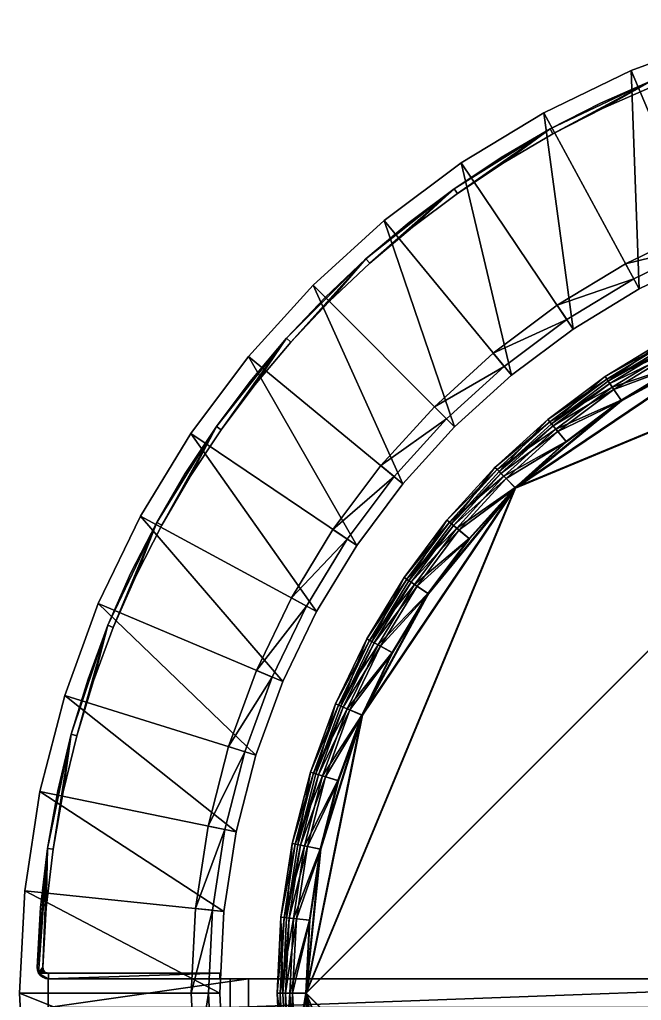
# Model space of a CAD drawing. Header units: millimetres. Extents: x -260 to 3072, y -4655 to 211.
# Drawn here: x 1721.5 to 1830.2, y -2959.3 to -2787.9 of the extents above; entities that cross this region are included whole.
import ezdxf

# ---------------------------------------------------------------- set-up
doc = ezdxf.new("R2010")
doc.units = ezdxf.units.MM
doc.layers.add('SRAFY', color=30, linetype='Continuous', true_color=0xff7f00)

msp = doc.modelspace()

# ---------------------------------------------------------------- meshes
mesh = msp.add_polyface()
corners = [(2031.5, -2960.5, 397), (2066.5, -2960.5, 397), (2066.5, -2955.5, 397), (2031.5, -2955.5, 397), (1894, -3093, 397), (1894, -3128, 397), (1899, -3128, 397), (1899, -3093, 397), (1761.5, -2955.5, 397), (1726.5, -2955.5, 397), (1726.5, -2960.5, 397), (1761.5, -2960.5, 397), (1899, -2823, 397), (1899, -2788, 397), (1894, -2788, 397), (1894, -2823, 397), (2031.5, -2960.5, -246), (2066.5, -2960.5, -246), (2066.5, -2955.5, -246), (2031.5, -2955.5, -246), (1894, -3093, -246), (1894, -3128, -246), (1899, -3128, -246), (1899, -3093, -246), (1761.5, -2955.5, -246), (1726.5, -2955.5, -246), (1726.5, -2960.5, -246), (1761.5, -2960.5, -246), (1899, -2823, -246), (1899, -2788, -246), (1894, -2788, -246), (1894, -2823, -246)]
mesh.append_faces([[corners[k] for k in face] for face in [(2, 3, 0), (0, 1, 2), (6, 7, 4), (4, 5, 6), (10, 11, 8), (8, 9, 10), (14, 15, 12), (12, 13, 14), (16, 19, 18), (18, 17, 16), (20, 23, 22), (22, 21, 20), (24, 27, 26), (26, 25, 24), (28, 31, 30), (30, 29, 28), (16, 17, 1), (1, 0, 16), (17, 18, 2), (2, 1, 17), (18, 19, 3), (3, 2, 18), (19, 16, 0), (0, 3, 19), (20, 21, 5), (5, 4, 20), (21, 22, 6), (6, 5, 21), (22, 23, 7), (7, 6, 22), (23, 20, 4), (4, 7, 23), (24, 25, 9), (9, 8, 24), (25, 26, 10), (10, 9, 25), (26, 27, 11), (11, 10, 26), (27, 24, 8), (8, 11, 27), (28, 29, 13), (13, 12, 28), (29, 30, 14), (14, 13, 29), (30, 31, 15), (15, 14, 30), (31, 28, 12), (12, 15, 31)]], dxfattribs={"vtx2": -1})
mesh = msp.add_polyface()
corners = [(1841.26, -2827.17, -210), (1840.09, -2824.41, -210), (1827.42, -2830.52, -210), (1828.85, -2833.15, -210), (1815.46, -2837.78, -210), (1817.14, -2840.27, -210), (1827.42, -2830.52, -400), (1840.09, -2824.41, -400), (1841.26, -2827.17, -400), (1828.85, -2833.15, -400), (1815.46, -2837.78, -400), (1817.14, -2840.27, -400), (1813.12, -2804.14, 400), (1818.25, -2841.93, 400), (1829.8, -2834.91, 400), (1828.42, -2796.77, 400), (1842.04, -2829.01, 400), (1844.49, -2790.88, 400), (1829.8, -2834.91, 397), (1818.25, -2841.93, 397), (1813.12, -2804.14, 397), (1828.42, -2796.77, 397), (1842.04, -2829.01, 397), (1844.49, -2790.88, 397), (1846.32, -2839.15, 385), (1835.04, -2844.58, 385), (1835.04, -2844.58, -204.9), (1845.93, -2838.23, 385), (1845.93, -2838.23, -205), (1834.56, -2843.71, -205), (1834.56, -2843.71, 385), (1846.14, -2838.74, -207.78), (1834.83, -2844.19, -207.78)]
mesh.append_faces([[corners[k] for k in face] for face in [(0, 1, 2), (3, 2, 4), (6, 8, 9), (10, 9, 11), (12, 13, 14), (15, 14, 16), (18, 20, 21), (22, 21, 23)]], dxfattribs={"vtx0": -1, "vtx2": -1})
mesh.append_faces([[corners[k] for k in face] for face in [(3, 0, 2), (5, 3, 4), (6, 7, 8), (10, 6, 9), (15, 12, 14), (17, 15, 16), (18, 19, 20), (22, 18, 21)]], dxfattribs={"vtx1": -1, "vtx2": -1})
mesh.append_faces([[corners[k] for k in face] for face in [(11, 9, 3), (3, 5, 11), (4, 2, 6), (9, 8, 0), (0, 3, 9), (7, 6, 2), (2, 1, 7), (23, 21, 15), (15, 17, 23), (18, 22, 16), (16, 14, 18), (12, 15, 21), (19, 18, 14), (14, 13, 19), (24, 25, 26), (27, 28, 29), (29, 30, 27), (29, 28, 31), (31, 32, 29), (25, 24, 27), (27, 30, 25)]], dxfattribs={"vtx2": -1})
mesh = msp.add_polyface()
corners = [(1817.14, -2840.27, -210), (1815.46, -2837.78, -210), (1804.3, -2846.13, -210), (1806.2, -2848.45, -210), (1804.3, -2846.13, -400), (1815.46, -2837.78, -400), (1817.14, -2840.27, -400), (1806.2, -2848.45, -400), (1827.42, -2830.52, -400), (1798.69, -2812.91, 400), (1807.48, -2849.99, 400), (1818.25, -2841.93, 400), (1813.12, -2804.14, 400), (1818.25, -2841.93, 397), (1807.48, -2849.99, 397), (1798.69, -2812.91, 397), (1813.12, -2804.14, 397), (1828.42, -2796.77, 397), (1797.53, -2859.03, 397), (1824.4, -2851.05, 385), (1814.47, -2858.48, 385), (1814.47, -2858.48, -204.9), (1805.31, -2866.81, -204.9), (1826.7, -2854.45, -209), (1817.09, -2861.65, -209), (1808.21, -2869.71, -209), (1814.78, -2858.85, -207.29), (1824.67, -2851.45, -207.29), (1815.57, -2859.81, -208.53), (1825.37, -2852.48, -208.53), (1805.65, -2867.15, -207.29), (1806.53, -2868.03, -208.53), (1813.83, -2857.71, -205), (1813.83, -2857.71, 385), (1823.84, -2850.22, 385), (1804.6, -2866.1, -205), (1808.14, -2869.64, -210), (1817.02, -2861.57, -210), (1826.65, -2854.37, -210), (1824.16, -2850.68, -207.78), (1814.19, -2858.14, -207.78), (1825.09, -2852.06, -209.44), (1815.25, -2859.42, -209.44), (1804.99, -2866.49, -207.78), (1806.17, -2867.67, -209.44), (1805.31, -2866.81, 385)]
mesh.append_faces([[corners[k] for k in face] for face in [(0, 1, 2), (4, 6, 7), (9, 10, 11), (13, 15, 16)]], dxfattribs={"vtx0": -1, "vtx2": -1})
mesh.append_faces([[corners[k] for k in face] for face in [(3, 0, 2), (4, 5, 6), (12, 9, 11), (13, 14, 15)]], dxfattribs={"vtx1": -1, "vtx2": -1})
mesh.append_faces([[corners[k] for k in face] for face in [(7, 6, 0), (0, 3, 7), (5, 4, 2), (2, 1, 5), (8, 5, 1), (17, 16, 12), (9, 12, 16), (14, 13, 11), (11, 10, 14), (18, 14, 10), (19, 20, 21), (22, 21, 20), (23, 24, 25), (21, 26, 27), (26, 21, 22), (26, 28, 29), (28, 26, 30), (24, 28, 31), (32, 33, 34), (33, 32, 35), (36, 37, 38), (39, 40, 32), (35, 32, 40), (41, 42, 40), (38, 37, 42), (43, 40, 42), (44, 42, 37), (34, 33, 20), (45, 20, 33)]], dxfattribs={"vtx2": -1})
mesh = msp.add_polyface()
corners = [(1806.2, -2848.45, -210), (1804.3, -2846.13, -210), (1794, -2855.5, -210), (1796.12, -2857.62, -210), (1784.63, -2865.8, -210), (1794, -2855.5, -400), (1804.3, -2846.13, -400), (1806.2, -2848.45, -400), (1796.12, -2857.62, -400), (1784.63, -2865.8, -400), (1786.95, -2867.71, -400), (1761.49, -2846.72, 400), (1751.41, -2860.2, 400), (1780.43, -2879.76, 400), (1772.79, -2834.29, 400), (1788.49, -2868.98, 400), (1797.53, -2859.03, 400), (1785.22, -2822.99, 400), (1807.48, -2849.99, 400), (1798.69, -2812.91, 400), (1780.43, -2879.76, 397), (1751.41, -2860.2, 397), (1761.49, -2846.72, 397), (1788.49, -2868.98, 397), (1772.79, -2834.29, 397), (1797.53, -2859.03, 397), (1785.22, -2822.99, 397), (1807.48, -2849.99, 397), (1798.69, -2812.91, 397), (1813.12, -2804.14, 397)]
mesh.append_faces([[corners[k] for k in face] for face in [(0, 1, 2), (3, 2, 4), (5, 7, 8), (14, 15, 16), (17, 16, 18), (20, 21, 22), (23, 22, 24), (25, 24, 26), (27, 26, 28)]], dxfattribs={"vtx0": -1, "vtx2": -1})
mesh.append_faces([[corners[k] for k in face] for face in [(3, 0, 2), (5, 6, 7), (9, 5, 8), (11, 12, 13), (14, 11, 15), (17, 14, 16), (19, 17, 18), (25, 23, 24), (27, 25, 26)]], dxfattribs={"vtx1": -1, "vtx2": -1})
mesh.append_faces([[corners[k] for k in face] for face in [(10, 8, 3), (5, 9, 4), (4, 2, 5), (8, 7, 0), (0, 3, 8), (6, 5, 2), (2, 1, 6), (29, 28, 19), (28, 26, 17), (17, 19, 28), (18, 16, 25), (26, 24, 14), (14, 17, 26), (23, 25, 16), (24, 22, 11), (11, 14, 24), (22, 21, 12), (12, 11, 22)]], dxfattribs={"vtx2": -1})
mesh = msp.add_polyface()
corners = [(1894, -2819.79, -240), (1894, -3096.21, -240), (1894, -3096.21, -210), (1758.29, -2960.5, -210), (1894, -2960.5, -210), (1894, -2955.5, -210), (1894, -2955.5, -240), (1894, -2960.5, -240), (1758.29, -2960.5, -240), (1814.47, -3057.52, -204.9), (1805.31, -3049.19, -204.9), (1805.31, -3049.19, 385), (1814.47, -3057.52, 385), (1796.98, -3040.03, 385), (1808.21, -3046.29, -209), (1817.09, -3054.36, -209), (1826.7, -3061.55, -209), (1771.61, -2958, -209), (1896.5, -3082.89, -209), (1805.65, -3048.86, -207.29), (1814.78, -3057.15, -207.29), (1797.35, -3039.72, -207.29), (1806.53, -3047.97, -208.53), (1815.57, -3056.19, -208.53), (1798.31, -3038.93, -208.53), (1800.15, -3037.41, -209), (1804.6, -3049.9, 385), (1804.6, -3049.9, -205), (1813.83, -3058.29, -205), (1813.83, -3058.29, 385), (1796.21, -3040.67, 385), (1826.65, -3061.63, -210), (1817.02, -3054.43, -210), (1808.14, -3046.36, -210), (1896.5, -3082.99, -210), (1771.51, -2958, -210), (1804.99, -3049.51, -207.78), (1814.19, -3057.87, -207.78), (1796.64, -3040.31, -207.78), (1806.17, -3048.33, -209.44), (1815.25, -3056.58, -209.44), (1797.92, -3039.25, -209.44), (1800.07, -3037.48, -210)]
mesh.append_faces([[corners[k] for k in face] for face in [(17, 14, 18), (34, 33, 35)]], dxfattribs={"vtx0": -1, "vtx1": -1, "vtx2": -1})
mesh.append_faces([[corners[k] for k in face] for face in [(0, 1, 2), (3, 4, 5), (6, 7, 8), (8, 7, 4), (4, 3, 8), (9, 10, 11), (11, 12, 9), (13, 11, 10), (14, 15, 16), (19, 10, 9), (9, 20, 19), (10, 19, 21), (22, 19, 20), (20, 23, 22), (14, 22, 23), (23, 15, 14), (19, 22, 24), (25, 24, 22), (22, 14, 25), (26, 27, 28), (28, 29, 26), (27, 26, 30), (31, 32, 33), (28, 27, 36), (36, 37, 28), (38, 36, 27), (37, 36, 39), (39, 40, 37), (40, 39, 33), (33, 32, 40), (41, 39, 36), (42, 33, 39), (12, 11, 26), (26, 29, 12), (30, 26, 11)]], dxfattribs={"vtx2": -1})
mesh = msp.add_polyface()
corners = [(1899, -2819.79, -210), (1894, -2819.79, -210), (1894, -3096.21, -210), (1894, -3096.21, -240), (1894, -2819.79, -240), (1899, -2819.79, -240), (1894, -2955.5, -210), (1758.29, -2955.5, -210), (1758.29, -2960.5, -210), (1758.29, -2960.5, -240), (1758.29, -2955.5, -240), (1894, -2955.5, -240), (1894, -2960.5, -240), (1894, -2960.5, -210), (1814.47, -2858.48, 385), (1805.31, -2866.81, 385), (1805.31, -2866.81, -204.9), (1796.98, -2875.97, -204.9), (1808.21, -2869.71, -209), (1800.15, -2878.59, -209), (1792.95, -2888.21, -209), (1896.5, -2833.11, -209), (1771.61, -2958, -209), (1896.5, -3082.89, -209), (1805.65, -2867.15, -207.29), (1814.78, -2858.85, -207.29), (1806.53, -2868.03, -208.53), (1815.57, -2859.81, -208.53), (1817.09, -2861.65, -209), (1797.35, -2876.28, -207.29), (1798.31, -2877.07, -208.53), (1804.6, -2866.1, -205), (1804.6, -2866.1, 385), (1813.83, -2857.71, 385), (1796.21, -2875.34, -205), (1792.87, -2888.15, -210), (1800.07, -2878.52, -210), (1808.14, -2869.64, -210), (1771.51, -2958, -210), (1896.5, -2833.01, -210), (1896.5, -3082.99, -210), (1814.19, -2858.14, -207.78), (1804.99, -2866.49, -207.78), (1815.25, -2859.42, -209.44), (1806.17, -2867.67, -209.44), (1817.02, -2861.57, -210), (1796.64, -2875.69, -207.78), (1797.92, -2876.75, -209.44), (1796.98, -2875.97, 385)]
mesh.append_faces([[corners[k] for k in face] for face in [(21, 18, 22), (21, 22, 23), (38, 37, 39), (40, 38, 39)]], dxfattribs={"vtx0": -1, "vtx1": -1, "vtx2": -1})
mesh.append_faces([[corners[k] for k in face] for face in [(0, 1, 2), (3, 4, 5), (2, 1, 4), (6, 7, 8), (9, 10, 11), (11, 10, 7), (7, 6, 11), (12, 11, 6), (6, 13, 12), (14, 15, 16), (17, 16, 15), (18, 19, 20), (16, 24, 25), (24, 16, 17), (24, 26, 27), (26, 18, 28), (26, 24, 29), (29, 30, 26), (18, 26, 30), (30, 19, 18), (31, 32, 33), (32, 31, 34), (35, 36, 37), (41, 42, 31), (34, 31, 42), (43, 44, 42), (45, 37, 44), (46, 42, 44), (44, 47, 46), (47, 44, 37), (37, 36, 47), (33, 32, 15), (48, 15, 32)]], dxfattribs={"vtx2": -1})
mesh = msp.add_polyface()
corners = [(1870.52, -2831.63, 385), (1858.16, -2834.81, 385), (1858.16, -2834.81, -204.9), (1846.32, -2839.15, -204.9), (1846.32, -2839.15, 385), (1835.04, -2844.58, -204.9), (1871.34, -2835.65, -209), (1859.38, -2838.73, -209), (1847.92, -2842.93, -209), (1896.5, -2833.11, -209), (1808.21, -2869.71, -209), (1858.31, -2835.26, -207.29), (1870.62, -2832.09, -207.29), (1846.5, -2839.59, -207.29), (1858.67, -2836.45, -208.53), (1870.87, -2833.31, -208.53), (1846.99, -2840.73, -208.53), (1835.27, -2845, -207.29), (1835.86, -2846.1, -208.53), (1857.87, -2833.85, -205), (1857.87, -2833.85, 385), (1870.32, -2830.64, 385), (1845.93, -2838.23, -205), (1845.93, -2838.23, 385), (1847.88, -2842.84, -210), (1859.35, -2838.63, -210), (1871.32, -2835.55, -210), (1808.14, -2869.64, -210), (1896.5, -2833.01, -210), (1870.43, -2831.19, -207.78), (1858.03, -2834.38, -207.78), (1846.14, -2838.74, -207.78), (1870.76, -2832.82, -209.44), (1858.53, -2835.97, -209.44), (1846.79, -2840.28, -209.44), (1834.83, -2844.19, -207.78), (1835.62, -2845.66, -209.44)]
mesh.append_faces([[corners[k] for k in face] for face in [(9, 8, 10), (27, 24, 28)]], dxfattribs={"vtx0": -1, "vtx1": -1, "vtx2": -1})
mesh.append_faces([[corners[k] for k in face] for face in [(0, 1, 2), (3, 2, 1), (1, 4, 3), (5, 3, 4), (6, 7, 8), (2, 11, 12), (11, 2, 3), (3, 13, 11), (13, 3, 5), (11, 14, 15), (14, 11, 13), (13, 16, 14), (7, 14, 16), (16, 8, 7), (16, 13, 17), (8, 16, 18), (19, 20, 21), (20, 19, 22), (22, 23, 20), (24, 25, 26), (29, 30, 19), (22, 19, 30), (30, 31, 22), (32, 33, 30), (26, 25, 33), (31, 30, 33), (33, 34, 31), (34, 33, 25), (25, 24, 34), (35, 31, 34), (36, 34, 24), (21, 20, 1), (4, 1, 20), (20, 23, 4)]], dxfattribs={"vtx2": -1})
mesh = msp.add_polyface()
corners = [(1824.4, -2851.05, -204.9), (1835.04, -2844.58, -204.9), (1835.04, -2844.58, 385), (1824.4, -2851.05, 385), (1814.47, -2858.48, -204.9), (1847.92, -2842.93, -209), (1837, -2848.19, -209), (1826.7, -2854.45, -209), (1808.21, -2869.71, -209), (1835.27, -2845, -207.29), (1846.5, -2839.59, -207.29), (1824.67, -2851.45, -207.29), (1835.86, -2846.1, -208.53), (1846.99, -2840.73, -208.53), (1825.37, -2852.48, -208.53), (1814.78, -2858.85, -207.29), (1815.57, -2859.81, -208.53), (1817.09, -2861.65, -209), (1834.56, -2843.71, 385), (1834.56, -2843.71, -205), (1823.84, -2850.22, -205), (1823.84, -2850.22, 385), (1813.83, -2857.71, -205), (1826.65, -2854.37, -210), (1836.95, -2848.1, -210), (1847.88, -2842.84, -210), (1808.14, -2869.64, -210), (1834.83, -2844.19, -207.78), (1824.16, -2850.68, -207.78), (1846.79, -2840.28, -209.44), (1835.62, -2845.66, -209.44), (1825.09, -2852.06, -209.44), (1814.19, -2858.14, -207.78), (1815.25, -2859.42, -209.44), (1814.47, -2858.48, 385)]
mesh.append_faces([[corners[k] for k in face] for face in [(5, 7, 8), (26, 23, 25)]], dxfattribs={"vtx0": -1, "vtx1": -1, "vtx2": -1})
mesh.append_faces([[corners[k] for k in face] for face in [(0, 1, 2), (2, 3, 0), (4, 0, 3), (5, 6, 7), (1, 9, 10), (9, 1, 0), (0, 11, 9), (11, 0, 4), (9, 12, 13), (12, 6, 5), (12, 9, 11), (11, 14, 12), (6, 12, 14), (14, 7, 6), (14, 11, 15), (7, 14, 16), (16, 17, 7), (18, 19, 20), (20, 21, 18), (21, 20, 22), (23, 24, 25), (20, 19, 27), (27, 28, 20), (22, 20, 28), (29, 30, 27), (25, 24, 30), (28, 27, 30), (30, 31, 28), (31, 30, 24), (24, 23, 31), (32, 28, 31), (33, 31, 23), (3, 2, 18), (18, 21, 3), (34, 3, 21)]], dxfattribs={"vtx2": -1})
mesh = msp.add_polyface()
corners = [(1786.95, -2867.71, -210), (1784.63, -2865.8, -210), (1776.28, -2876.96, -210), (1778.77, -2878.64, -210), (1769.01, -2888.92, -210), (1776.28, -2876.96, -400), (1784.63, -2865.8, -400), (1786.95, -2867.71, -400), (1778.77, -2878.64, -400), (1769.01, -2888.92, -400), (1771.65, -2890.35, -400), (1761.49, -2846.72, 400), (1780.43, -2879.76, 400), (1788.49, -2868.98, 400), (1788.49, -2868.98, 397), (1780.43, -2879.76, 397), (1761.49, -2846.72, 397), (1773.41, -2891.3, 397), (1773.41, -2891.3, 400), (1789.55, -2885.91, 385), (1783.08, -2896.54, 385), (1783.08, -2896.54, -204.9), (1777.65, -2907.82, -204.9), (1792.95, -2888.21, -209), (1786.69, -2898.5, -209), (1781.43, -2909.42, -209), (1783.5, -2896.77, -207.29), (1789.94, -2886.17, -207.29), (1784.6, -2897.36, -208.53), (1790.98, -2886.87, -208.53), (1778.09, -2908, -207.29), (1788.72, -2885.35, 385), (1788.72, -2885.35, -205), (1782.2, -2896.06, -205), (1782.2, -2896.06, 385), (1776.72, -2907.43, -205), (1781.34, -2909.38, -210), (1786.6, -2898.45, -210), (1792.87, -2888.15, -210), (1789.18, -2885.66, -207.78), (1782.69, -2896.33, -207.78), (1790.56, -2886.59, -209.44), (1784.16, -2897.13, -209.44), (1777.24, -2907.64, -207.78), (1778.77, -2908.29, -209.44), (1777.65, -2907.82, 385)]
mesh.append_faces([[corners[k] for k in face] for face in [(0, 1, 2), (3, 2, 4), (5, 7, 8), (11, 12, 13)]], dxfattribs={"vtx0": -1, "vtx2": -1})
mesh.append_faces([[corners[k] for k in face] for face in [(3, 0, 2), (5, 6, 7), (9, 5, 8), (14, 15, 16)]], dxfattribs={"vtx1": -1, "vtx2": -1})
mesh.append_faces([[corners[k] for k in face] for face in [(10, 8, 3), (8, 7, 0), (0, 3, 8), (6, 5, 2), (2, 1, 6), (15, 14, 13), (13, 12, 15), (17, 15, 12), (12, 18, 17), (19, 20, 21), (22, 21, 20), (23, 24, 25), (21, 26, 27), (26, 21, 22), (26, 28, 29), (28, 26, 30), (31, 32, 33), (33, 34, 31), (34, 33, 35), (36, 37, 38), (33, 32, 39), (39, 40, 33), (35, 33, 40), (41, 42, 40), (43, 40, 42), (44, 42, 37), (20, 19, 31), (31, 34, 20), (45, 20, 34)]], dxfattribs={"vtx2": -1})
mesh = msp.add_polyface()
corners = [(1786.95, -2867.71, -210), (1796.12, -2857.62, -210), (1784.63, -2865.8, -210), (1784.63, -2865.8, -400), (1796.12, -2857.62, -400), (1786.95, -2867.71, -400), (1797.53, -2859.03, 400), (1788.49, -2868.98, 400), (1788.49, -2868.98, 397), (1805.31, -2866.81, 385), (1796.98, -2875.97, 385), (1796.98, -2875.97, -204.9), (1789.55, -2885.91, -204.9), (1789.55, -2885.91, 385), (1783.08, -2896.54, -204.9), (1808.21, -2869.71, -209), (1792.95, -2888.21, -209), (1781.43, -2909.42, -209), (1797.35, -2876.28, -207.29), (1805.65, -2867.15, -207.29), (1789.94, -2886.17, -207.29), (1798.31, -2877.07, -208.53), (1790.98, -2886.87, -208.53), (1800.15, -2878.59, -209), (1783.5, -2896.77, -207.29), (1784.6, -2897.36, -208.53), (1786.69, -2898.5, -209), (1796.21, -2875.34, -205), (1796.21, -2875.34, 385), (1804.6, -2866.1, 385), (1788.72, -2885.35, -205), (1788.72, -2885.35, 385), (1781.34, -2909.38, -210), (1792.87, -2888.15, -210), (1808.14, -2869.64, -210), (1804.99, -2866.49, -207.78), (1796.64, -2875.69, -207.78), (1789.18, -2885.66, -207.78), (1797.92, -2876.75, -209.44), (1790.56, -2886.59, -209.44), (1800.07, -2878.52, -210), (1782.69, -2896.33, -207.78), (1784.16, -2897.13, -209.44), (1786.6, -2898.45, -210)]
mesh.append_faces([[corners[k] for k in face] for face in [(15, 16, 17), (32, 33, 34)]], dxfattribs={"vtx0": -1, "vtx1": -1, "vtx2": -1})
mesh.append_faces([[corners[k] for k in face] for face in [(3, 4, 5)]], dxfattribs={"vtx0": -1, "vtx2": -1})
mesh.append_faces([[corners[k] for k in face] for face in [(0, 1, 2)]], dxfattribs={"vtx1": -1, "vtx2": -1})
mesh.append_faces([[corners[k] for k in face] for face in [(1, 0, 5), (6, 7, 8), (9, 10, 11), (12, 11, 10), (10, 13, 12), (14, 12, 13), (11, 18, 19), (18, 11, 12), (12, 20, 18), (20, 12, 14), (21, 18, 20), (20, 22, 21), (23, 21, 22), (22, 16, 23), (22, 20, 24), (16, 22, 25), (25, 26, 16), (27, 28, 29), (28, 27, 30), (30, 31, 28), (35, 36, 27), (30, 27, 36), (36, 37, 30), (37, 36, 38), (38, 39, 37), (39, 38, 40), (40, 33, 39), (41, 37, 39), (42, 39, 33), (33, 43, 42), (29, 28, 10), (13, 10, 28), (28, 31, 13)]], dxfattribs={"vtx2": -1})
mesh = msp.add_polyface()
corners = [(1771.65, -2890.35, -210), (1778.77, -2878.64, -210), (1769.01, -2888.92, -210), (1762.9, -2901.59, -210), (1765.67, -2902.76, -210), (1758.03, -2914.91, -210), (1769.01, -2888.92, -400), (1778.77, -2878.64, -400), (1771.65, -2890.35, -400), (1762.9, -2901.59, -400), (1765.67, -2902.76, -400), (1758.03, -2914.91, -400), (1760.89, -2915.8, -400), (1776.28, -2876.96, -400), (1776.28, -2876.96, -210), (1735.26, -2889.92, 400), (1729.38, -2905.99, 400), (1762.8, -2916.39, 400), (1767.51, -2903.54, 400), (1742.64, -2874.63, 400), (1773.41, -2891.3, 400), (1751.41, -2860.2, 400), (1780.43, -2879.76, 400), (1762.8, -2916.39, 397), (1729.38, -2905.99, 397), (1735.26, -2889.92, 397), (1767.51, -2903.54, 397), (1742.64, -2874.63, 397), (1773.41, -2891.3, 397), (1751.41, -2860.2, 397), (1780.43, -2879.76, 397)]
mesh.append_faces([[corners[k] for k in face] for face in [(0, 2, 3), (4, 3, 5), (6, 7, 8), (9, 8, 10), (15, 17, 18), (19, 18, 20), (21, 20, 22), (23, 24, 25), (26, 25, 27), (28, 27, 29)]], dxfattribs={"vtx0": -1, "vtx2": -1})
mesh.append_faces([[corners[k] for k in face] for face in [(0, 1, 2), (4, 0, 3), (9, 6, 8), (11, 9, 10), (15, 16, 17), (19, 15, 18), (21, 19, 20), (26, 23, 25), (28, 26, 27), (30, 28, 29)]], dxfattribs={"vtx1": -1, "vtx2": -1})
mesh.append_faces([[corners[k] for k in face] for face in [(12, 10, 4), (5, 3, 9), (10, 8, 0), (0, 4, 10), (6, 9, 3), (3, 2, 6), (1, 0, 8), (13, 6, 2), (2, 14, 13), (29, 27, 19), (19, 21, 29), (26, 28, 20), (20, 18, 26), (27, 25, 15), (15, 19, 27), (25, 24, 16), (16, 15, 25)]], dxfattribs={"vtx2": -1})
mesh = msp.add_polyface()
corners = [(1783.08, -2896.54, 385), (1777.65, -2907.82, 385), (1777.65, -2907.82, -204.9), (1773.31, -2919.66, -204.9), (1773.31, -2919.66, 385), (1781.43, -2909.42, -209), (1777.23, -2920.88, -209), (1774.15, -2932.84, -209), (1771.61, -2958, -209), (1808.21, -2869.71, -209), (1778.09, -2908, -207.29), (1783.5, -2896.77, -207.29), (1773.76, -2919.81, -207.29), (1779.23, -2908.49, -208.53), (1784.6, -2897.36, -208.53), (1786.69, -2898.5, -209), (1774.95, -2920.18, -208.53), (1771.81, -2932.37, -208.53), (1776.72, -2907.43, -205), (1776.72, -2907.43, 385), (1782.2, -2896.06, 385), (1772.35, -2919.37, -205), (1774.05, -2932.82, -210), (1777.13, -2920.85, -210), (1781.34, -2909.38, -210), (1771.51, -2958, -210), (1808.14, -2869.64, -210), (1782.69, -2896.33, -207.78), (1777.24, -2907.64, -207.78), (1772.88, -2919.53, -207.78), (1784.16, -2897.13, -209.44), (1778.77, -2908.29, -209.44), (1786.6, -2898.45, -210), (1774.47, -2920.03, -209.44), (1771.32, -2932.27, -209.44)]
mesh.append_faces([[corners[k] for k in face] for face in [(5, 7, 8), (9, 5, 8), (25, 22, 24), (25, 24, 26)]], dxfattribs={"vtx0": -1, "vtx1": -1, "vtx2": -1})
mesh.append_faces([[corners[k] for k in face] for face in [(0, 1, 2), (3, 2, 1), (1, 4, 3), (5, 6, 7), (2, 10, 11), (10, 2, 3), (3, 12, 10), (10, 13, 14), (15, 14, 13), (13, 5, 15), (13, 10, 12), (12, 16, 13), (5, 13, 16), (16, 6, 5), (6, 16, 17), (17, 7, 6), (18, 19, 20), (19, 18, 21), (22, 23, 24), (27, 28, 18), (21, 18, 28), (28, 29, 21), (30, 31, 28), (32, 24, 31), (29, 28, 31), (31, 33, 29), (33, 31, 24), (24, 23, 33), (34, 33, 23), (23, 22, 34), (20, 19, 1), (4, 1, 19)]], dxfattribs={"vtx2": -1})
mesh = msp.add_polyface()
corners = [(1760.89, -2915.8, -210), (1765.67, -2902.76, -210), (1758.03, -2914.91, -210), (1754.45, -2928.8, -210), (1757.39, -2929.4, -210), (1758.03, -2914.91, -400), (1765.67, -2902.76, -400), (1760.89, -2915.8, -400), (1754.45, -2928.8, -400), (1757.39, -2929.4, -400), (1762.9, -2901.59, -400), (1729.38, -2905.99, 400), (1725.06, -2922.76, 400), (1759.35, -2929.81, 400), (1762.8, -2916.39, 400), (1759.35, -2929.81, 397), (1725.06, -2922.76, 397), (1729.38, -2905.99, 397), (1762.8, -2916.39, 397), (1767.51, -2903.54, 397), (1767.51, -2903.54, 400), (1770.12, -2932.02, -204.9), (1773.31, -2919.66, -204.9), (1773.31, -2919.66, 385), (1770.12, -2932.02, 385), (1773.76, -2919.81, -207.29), (1770.59, -2932.12, -207.29), (1774.95, -2920.18, -208.53), (1772.35, -2919.37, -205), (1772.35, -2919.37, 385), (1776.72, -2907.43, 385), (1769.14, -2931.82, -205), (1769.14, -2931.82, 385), (1772.88, -2919.53, -207.78), (1769.69, -2931.93, -207.78), (1774.47, -2920.03, -209.44)]
mesh.append_faces([[corners[k] for k in face] for face in [(0, 2, 3), (5, 6, 7), (8, 7, 9), (11, 13, 14), (15, 16, 17)]], dxfattribs={"vtx0": -1, "vtx2": -1})
mesh.append_faces([[corners[k] for k in face] for face in [(0, 1, 2), (4, 0, 3), (8, 5, 7), (11, 12, 13), (18, 15, 17)]], dxfattribs={"vtx1": -1, "vtx2": -1})
mesh.append_faces([[corners[k] for k in face] for face in [(9, 7, 0), (0, 4, 9), (5, 8, 3), (3, 2, 5), (1, 0, 7), (10, 5, 2), (18, 19, 20), (20, 14, 18), (15, 18, 14), (14, 13, 15), (17, 16, 12), (12, 11, 17), (21, 22, 23), (23, 24, 21), (25, 22, 21), (21, 26, 25), (27, 25, 26), (28, 29, 30), (29, 28, 31), (31, 32, 29), (31, 28, 33), (33, 34, 31), (34, 33, 35), (30, 29, 23), (24, 23, 29), (29, 32, 24)]], dxfattribs={"vtx2": -1})
mesh = msp.add_polyface()
corners = [(1768.17, -2944.82, -204.9), (1770.12, -2932.02, -204.9), (1770.12, -2932.02, 385), (1768.17, -2944.82, 385), (1767.5, -2958, -204.9), (1767.5, -2958, 385), (1774.15, -2932.84, -209), (1772.25, -2945.24, -209), (1771.61, -2958, -209), (1770.59, -2932.12, -207.29), (1768.64, -2944.87, -207.29), (1767.98, -2958, -207.29), (1771.81, -2932.37, -208.53), (1774.95, -2920.18, -208.53), (1769.88, -2944.99, -208.53), (1769.22, -2958, -208.53), (1769.14, -2931.82, 385), (1769.14, -2931.82, -205), (1767.17, -2944.72, -205), (1767.17, -2944.72, 385), (1771.51, -2958, -210), (1772.15, -2945.22, -210), (1774.05, -2932.82, -210), (1769.69, -2931.93, -207.78), (1767.73, -2944.78, -207.78), (1766.5, -2958, -205), (1767.06, -2958, -207.78), (1774.47, -2920.03, -209.44), (1771.32, -2932.27, -209.44), (1769.39, -2944.95, -209.44), (1768.72, -2958, -209.44)]
mesh.append_faces([[corners[k] for k in face] for face in [(0, 1, 2), (2, 3, 0), (4, 0, 3), (3, 5, 4), (6, 7, 8), (9, 1, 0), (0, 10, 9), (10, 0, 4), (4, 11, 10), (9, 12, 13), (12, 9, 10), (10, 14, 12), (6, 12, 14), (14, 7, 6), (14, 10, 11), (11, 15, 14), (7, 14, 15), (15, 8, 7), (16, 17, 18), (18, 19, 16), (20, 21, 22), (18, 17, 23), (23, 24, 18), (25, 18, 24), (24, 26, 25), (27, 28, 23), (24, 23, 28), (28, 29, 24), (29, 28, 22), (22, 21, 29), (26, 24, 29), (29, 30, 26), (30, 29, 21), (21, 20, 30), (3, 2, 16), (16, 19, 3), (5, 3, 19)]], dxfattribs={"vtx2": -1})
mesh = msp.add_polyface()
corners = [(1757.39, -2929.4, -210), (1754.45, -2928.8, -210), (1752.25, -2943.19, -210), (1755.23, -2943.49, -210), (1751.5, -2958, -210), (1754.5, -2958, -210), (1752.25, -2943.19, -400), (1754.45, -2928.8, -400), (1757.39, -2929.4, -400), (1755.23, -2943.49, -400), (1751.5, -2958, -400), (1754.5, -2958, -400), (1758.29, -2960.5, -210), (1758.29, -2955.5, -210), (1758.29, -2955.5, -240), (1722.4, -2940.12, 400), (1721.5, -2958, 400), (1756.5, -2958, 400), (1757.22, -2943.7, 400), (1725.06, -2922.76, 400), (1759.35, -2929.81, 400), (1756.5, -2958, 397), (1721.5, -2958, 397), (1722.4, -2940.12, 397), (1757.22, -2943.7, 397), (1725.06, -2922.76, 397), (1759.35, -2929.81, 397), (1767.17, -2944.72, 385), (1767.17, -2944.72, -205), (1766.5, -2958, -205), (1766.5, -2958, 385), (1767.5, -2958, 385)]
mesh.append_faces([[corners[k] for k in face] for face in [(0, 1, 2), (3, 2, 4), (6, 8, 9), (10, 9, 11), (15, 17, 18), (19, 18, 20), (21, 22, 23), (24, 23, 25)]], dxfattribs={"vtx0": -1, "vtx2": -1})
mesh.append_faces([[corners[k] for k in face] for face in [(3, 0, 2), (5, 3, 4), (6, 7, 8), (10, 6, 9), (15, 16, 17), (19, 15, 18), (24, 21, 23), (26, 24, 25)]], dxfattribs={"vtx1": -1, "vtx2": -1})
mesh.append_faces([[corners[k] for k in face] for face in [(11, 9, 3), (3, 5, 11), (6, 10, 4), (4, 2, 6), (9, 8, 0), (0, 3, 9), (7, 6, 2), (2, 1, 7), (12, 13, 14), (24, 26, 20), (20, 18, 24), (25, 23, 15), (15, 19, 25), (21, 24, 18), (18, 17, 21), (23, 22, 16), (16, 15, 23), (27, 28, 29), (29, 30, 27), (27, 30, 31)]], dxfattribs={"vtx2": -1})
mesh = msp.add_polyface()
corners = [(1754.5, -2958, -210), (1751.5, -2958, -210), (1752.25, -2972.81, -210), (1755.23, -2972.51, -210), (1754.45, -2987.2, -210), (1752.25, -2972.81, -400), (1751.5, -2958, -400), (1754.5, -2958, -400), (1755.23, -2972.51, -400), (1754.45, -2987.2, -400), (1757.39, -2986.6, -400), (1758.29, -2955.5, -240), (1758.29, -2960.5, -240), (1758.29, -2960.5, -210), (1722.4, -2975.88, 400), (1759.35, -2986.2, 400), (1757.22, -2972.3, 400), (1721.5, -2958, 400), (1756.5, -2958, 400), (1757.22, -2972.3, 397), (1759.35, -2986.2, 397), (1722.4, -2975.88, 397), (1721.5, -2958, 397), (1756.5, -2958, 397), (1768.17, -2971.18, -204.9), (1767.5, -2958, -204.9), (1767.5, -2958, 385), (1768.17, -2971.18, 385), (1767.98, -2958, -207.29), (1766.5, -2958, 385), (1766.5, -2958, -205), (1767.17, -2971.28, -205), (1767.17, -2971.28, 385), (1769.14, -2984.18, -205), (1767.06, -2958, -207.78), (1767.73, -2971.23, -207.78), (1768.72, -2958, -209.44)]
mesh.append_faces([[corners[k] for k in face] for face in [(0, 1, 2), (3, 2, 4), (5, 7, 8), (14, 15, 16), (17, 16, 18), (19, 21, 22)]], dxfattribs={"vtx0": -1, "vtx2": -1})
mesh.append_faces([[corners[k] for k in face] for face in [(3, 0, 2), (5, 6, 7), (9, 5, 8), (17, 14, 16), (19, 20, 21), (23, 19, 22)]], dxfattribs={"vtx1": -1, "vtx2": -1})
mesh.append_faces([[corners[k] for k in face] for face in [(10, 8, 3), (4, 2, 5), (8, 7, 0), (0, 3, 8), (6, 5, 2), (2, 1, 6), (11, 12, 13), (19, 23, 18), (18, 16, 19), (22, 21, 14), (14, 17, 22), (20, 19, 16), (16, 15, 20), (24, 25, 26), (26, 27, 24), (28, 25, 24), (29, 30, 31), (31, 32, 29), (32, 31, 33), (31, 30, 34), (34, 35, 31), (33, 31, 35), (35, 34, 36), (27, 26, 29), (29, 32, 27)]], dxfattribs={"vtx2": -1})
mesh = msp.add_polyface()
corners = [(1770.12, -2983.98, -204.9), (1768.17, -2971.18, -204.9), (1768.17, -2971.18, 385), (1770.12, -2983.98, 385), (1773.31, -2996.34, -204.9), (1771.61, -2958, -209), (1772.25, -2970.77, -209), (1774.15, -2983.16, -209), (1781.43, -3006.59, -209), (1768.64, -2971.13, -207.29), (1767.98, -2958, -207.29), (1770.59, -2983.88, -207.29), (1769.22, -2958, -208.53), (1769.88, -2971.01, -208.53), (1771.81, -2983.63, -208.53), (1773.76, -2996.2, -207.29), (1774.95, -2995.83, -208.53), (1769.14, -2984.18, -205), (1769.14, -2984.18, 385), (1767.17, -2971.28, 385), (1772.35, -2996.63, -205), (1774.05, -2983.18, -210), (1772.15, -2970.78, -210), (1771.51, -2958, -210), (1781.34, -3006.63, -210), (1767.73, -2971.23, -207.78), (1769.69, -2984.07, -207.78), (1768.72, -2958, -209.44), (1769.39, -2971.06, -209.44), (1771.32, -2983.74, -209.44), (1772.88, -2996.47, -207.78), (1774.47, -2995.97, -209.44), (1773.31, -2996.34, 385)]
mesh.append_faces([[corners[k] for k in face] for face in [(5, 7, 8), (24, 21, 23)]], dxfattribs={"vtx0": -1, "vtx1": -1, "vtx2": -1})
mesh.append_faces([[corners[k] for k in face] for face in [(0, 1, 2), (2, 3, 0), (4, 0, 3), (5, 6, 7), (1, 9, 10), (9, 1, 0), (0, 11, 9), (11, 0, 4), (12, 10, 9), (9, 13, 12), (5, 12, 13), (13, 6, 5), (13, 9, 11), (11, 14, 13), (6, 13, 14), (14, 7, 6), (14, 11, 15), (7, 14, 16), (17, 18, 19), (18, 17, 20), (21, 22, 23), (25, 26, 17), (20, 17, 26), (27, 28, 25), (28, 27, 23), (23, 22, 28), (26, 25, 28), (28, 29, 26), (29, 28, 22), (22, 21, 29), (30, 26, 29), (31, 29, 21), (3, 2, 19), (19, 18, 3), (32, 3, 18)]], dxfattribs={"vtx2": -1})
mesh = msp.add_polyface()
corners = [(1770.12, -2983.98, 385), (1773.31, -2996.34, 385), (1773.31, -2996.34, -204.9), (1777.65, -3008.19, -204.9), (1777.65, -3008.19, 385), (1783.08, -3019.46, -204.9), (1774.15, -2983.16, -209), (1777.23, -2995.12, -209), (1781.43, -3006.59, -209), (1771.61, -2958, -209), (1808.21, -3046.29, -209), (1773.76, -2996.2, -207.29), (1770.59, -2983.88, -207.29), (1778.09, -3008, -207.29), (1774.95, -2995.83, -208.53), (1771.81, -2983.63, -208.53), (1779.23, -3007.51, -208.53), (1783.5, -3019.23, -207.29), (1784.6, -3018.64, -208.53), (1772.35, -2996.63, -205), (1772.35, -2996.63, 385), (1769.14, -2984.18, 385), (1776.72, -3008.58, -205), (1776.72, -3008.58, 385), (1781.34, -3006.63, -210), (1777.13, -2995.15, -210), (1774.05, -2983.18, -210), (1808.14, -3046.36, -210), (1771.51, -2958, -210), (1769.69, -2984.07, -207.78), (1772.88, -2996.47, -207.78), (1777.24, -3008.36, -207.78), (1771.32, -2983.74, -209.44), (1774.47, -2995.97, -209.44), (1778.77, -3007.71, -209.44), (1782.69, -3019.67, -207.78), (1784.16, -3018.88, -209.44)]
mesh.append_faces([[corners[k] for k in face] for face in [(9, 8, 10), (27, 24, 28)]], dxfattribs={"vtx0": -1, "vtx1": -1, "vtx2": -1})
mesh.append_faces([[corners[k] for k in face] for face in [(0, 1, 2), (3, 2, 1), (1, 4, 3), (5, 3, 4), (6, 7, 8), (2, 11, 12), (11, 2, 3), (3, 13, 11), (13, 3, 5), (11, 14, 15), (14, 7, 6), (14, 11, 13), (13, 16, 14), (7, 14, 16), (16, 8, 7), (16, 13, 17), (8, 16, 18), (19, 20, 21), (20, 19, 22), (22, 23, 20), (24, 25, 26), (29, 30, 19), (22, 19, 30), (30, 31, 22), (32, 33, 30), (26, 25, 33), (31, 30, 33), (33, 34, 31), (34, 33, 25), (25, 24, 34), (35, 31, 34), (36, 34, 24), (21, 20, 1), (4, 1, 20), (20, 23, 4)]], dxfattribs={"vtx2": -1})
at = {"layer": 'SRAFY', "color": 5}
mesh = msp.add_polyface(dxfattribs=at)
corners = [(1851.5, -2793, 397), (1861.32, -2790.64, 397), (1871.21, -2787.86, 397), (1861.12, -2789.66, 397), (1851.24, -2792.04, 397), (1841.91, -2795.92, 397), (1832.57, -2799.38, 397), (1841.59, -2794.97, 397), (1832.2, -2798.45, 397), (1823.49, -2803.36, 397), (1814.7, -2807.84, 397), (1823.06, -2802.45, 397), (1814.22, -2806.96, 397), (1814.22, -2806.96, -243), (1823.06, -2802.45, -243), (1832.2, -2798.45, -243), (1841.59, -2794.97, -243), (1851.24, -2792.04, -243), (1861.12, -2789.66, -243), (1871.21, -2787.86, -243), (1851.5, -2793, -243), (1841.91, -2795.92, -243), (1832.57, -2799.38, -243), (1823.49, -2803.36, -243), (1814.7, -2807.84, -243), (1861.32, -2790.64, -243)]
mesh.append_faces([[corners[k] for k in face] for face in [(0, 2, 4), (6, 4, 8), (10, 8, 12), (17, 19, 20), (15, 17, 22), (13, 15, 24)]], dxfattribs={"vtx0": -1, "vtx1": -1, "vtx2": -1, "color": 5})
mesh.append_faces([[corners[k] for k in face] for face in [(17, 20, 21), (17, 21, 22), (15, 22, 23), (15, 23, 24)]], dxfattribs={"vtx0": -1, "vtx2": -1, "color": 5})
mesh.append_faces([[corners[k] for k in face] for face in [(0, 1, 2), (5, 0, 4), (6, 5, 4), (9, 6, 8), (10, 9, 8)]], dxfattribs={"vtx1": -1, "vtx2": -1, "color": 5})
mesh.append_faces([[corners[k] for k in face] for face in [(2, 3, 4), (4, 7, 8), (8, 11, 12), (13, 14, 15), (15, 16, 17), (17, 18, 19), (18, 17, 4), (4, 3, 18), (17, 16, 7), (7, 4, 17), (16, 15, 8), (8, 7, 16), (15, 14, 11), (11, 8, 15), (14, 13, 12), (12, 11, 14), (24, 23, 9), (9, 10, 24), (23, 22, 6), (6, 9, 23), (22, 21, 5), (5, 6, 22), (21, 20, 0), (0, 5, 21), (20, 25, 1), (1, 0, 20)]], dxfattribs={"vtx2": -1, "color": 5})
mesh = msp.add_polyface(dxfattribs=at)
corners = [(1806.21, -2812.8, 397), (1814.7, -2807.84, 397), (1814.22, -2806.96, 397), (1798.03, -2818.22, 397), (1805.68, -2811.95, 397), (1797.46, -2817.41, 397), (1790.2, -2824.1, 397), (1782.72, -2830.4, 397), (1789.57, -2823.31, 397), (1782.05, -2829.65, 397), (1775.61, -2837.11, 397), (1768.9, -2844.21, 397), (1782.05, -2829.65, -243), (1789.58, -2823.31, -243), (1797.46, -2817.41, -243), (1805.68, -2811.95, -243), (1814.22, -2806.96, -243), (1814.7, -2807.84, -243), (1806.2, -2812.8, -243), (1798.03, -2818.22, -243), (1790.2, -2824.1, -243), (1782.72, -2830.4, -243), (1775.61, -2837.11, -243), (1768.9, -2844.21, -243), (1774.91, -2836.4, -243), (1774.91, -2836.4, 397)]
mesh.append_faces([[corners[k] for k in face] for face in [(3, 2, 5), (7, 5, 9), (14, 16, 19), (12, 14, 21)]], dxfattribs={"vtx0": -1, "vtx1": -1, "vtx2": -1, "color": 5})
mesh.append_faces([[corners[k] for k in face] for face in [(16, 17, 18), (16, 18, 19), (14, 19, 20), (14, 20, 21), (12, 21, 22), (12, 22, 23)]], dxfattribs={"vtx0": -1, "vtx2": -1, "color": 5})
mesh.append_faces([[corners[k] for k in face] for face in [(0, 1, 2), (3, 0, 2), (6, 3, 5), (7, 6, 5), (10, 7, 9), (11, 10, 9)]], dxfattribs={"vtx1": -1, "vtx2": -1, "color": 5})
mesh.append_faces([[corners[k] for k in face] for face in [(2, 4, 5), (5, 8, 9), (12, 13, 14), (14, 15, 16), (16, 15, 4), (4, 2, 16), (15, 14, 5), (5, 4, 15), (14, 13, 8), (8, 5, 14), (13, 12, 9), (9, 8, 13), (12, 24, 25), (25, 9, 12), (22, 21, 7), (7, 10, 22), (21, 20, 6), (6, 7, 21), (20, 19, 3), (3, 6, 20), (19, 18, 0), (0, 3, 19), (18, 17, 1), (1, 0, 18)]], dxfattribs={"vtx2": -1, "color": 5})
mesh = msp.add_polyface(dxfattribs=at)
corners = [(1782.05, -2829.65, 397), (1774.91, -2836.4, 397), (1768.15, -2843.55, 397), (1768.9, -2844.21, 397), (1762.6, -2851.7, 397), (1756.73, -2859.53, 397), (1761.82, -2851.07, 397), (1755.91, -2858.96, 397), (1751.3, -2867.7, 397), (1746.34, -2876.2, 397), (1750.45, -2867.17, 397), (1745.46, -2875.72, 397), (1745.46, -2875.72, -243), (1750.45, -2867.17, -243), (1755.91, -2858.96, -243), (1761.82, -2851.07, -243), (1768.15, -2843.55, -243), (1774.91, -2836.4, -243), (1782.05, -2829.65, -243), (1768.9, -2844.21, -243), (1762.6, -2851.7, -243), (1756.73, -2859.53, -243), (1751.3, -2867.7, -243), (1746.34, -2876.2, -243), (1740.96, -2884.56, 397), (1775.61, -2837.11, -243), (1775.61, -2837.11, 397)]
mesh.append_faces([[corners[k] for k in face] for face in [(3, 0, 2), (5, 2, 7), (9, 7, 11), (16, 18, 19), (14, 16, 21), (12, 14, 23)]], dxfattribs={"vtx0": -1, "vtx1": -1, "vtx2": -1, "color": 5})
mesh.append_faces([[corners[k] for k in face] for face in [(16, 19, 20), (16, 20, 21), (14, 21, 22), (14, 22, 23)]], dxfattribs={"vtx0": -1, "vtx2": -1, "color": 5})
mesh.append_faces([[corners[k] for k in face] for face in [(4, 3, 2), (5, 4, 2), (8, 5, 7), (9, 8, 7)]], dxfattribs={"vtx1": -1, "vtx2": -1, "color": 5})
mesh.append_faces([[corners[k] for k in face] for face in [(0, 1, 2), (2, 6, 7), (7, 10, 11), (12, 13, 14), (14, 15, 16), (16, 17, 18), (17, 16, 2), (2, 1, 17), (16, 15, 6), (6, 2, 16), (15, 14, 7), (7, 6, 15), (14, 13, 10), (10, 7, 14), (13, 12, 11), (11, 10, 13), (24, 11, 12), (23, 22, 8), (8, 9, 23), (22, 21, 5), (5, 8, 22), (21, 20, 4), (4, 5, 21), (20, 19, 3), (3, 4, 20), (19, 25, 26), (26, 3, 19)]], dxfattribs={"vtx2": -1, "color": 5})
mesh = msp.add_polyface(dxfattribs=at)
corners = [(1741.86, -2884.99, 397), (1746.34, -2876.2, 397), (1745.46, -2875.72, 397), (1737.88, -2894.07, 397), (1740.96, -2884.56, 397), (1736.95, -2893.7, 397), (1734.42, -2903.41, 397), (1731.5, -2913, 397), (1733.48, -2903.09, 397), (1730.54, -2912.74, 397), (1729.14, -2922.82, 397), (1728.16, -2922.62, 397), (1726.36, -2932.71, 397), (1726.36, -2932.71, -243), (1728.16, -2922.62, -243), (1730.54, -2912.74, -243), (1733.48, -2903.09, -243), (1736.95, -2893.7, -243), (1740.96, -2884.56, -243), (1745.46, -2875.72, -243), (1746.34, -2876.2, -243), (1741.86, -2884.99, -243), (1737.88, -2894.07, -243), (1734.42, -2903.41, -243), (1731.5, -2913, -243), (1729.14, -2922.82, -243), (1727.35, -2932.85, -243)]
mesh.append_faces([[corners[k] for k in face] for face in [(3, 2, 5), (7, 5, 9), (17, 19, 22), (15, 17, 24)]], dxfattribs={"vtx0": -1, "vtx1": -1, "vtx2": -1, "color": 5})
mesh.append_faces([[corners[k] for k in face] for face in [(19, 20, 21), (19, 21, 22), (17, 22, 23), (17, 23, 24), (15, 24, 25), (15, 25, 26)]], dxfattribs={"vtx0": -1, "vtx2": -1, "color": 5})
mesh.append_faces([[corners[k] for k in face] for face in [(0, 1, 2), (3, 0, 2), (6, 3, 5), (7, 6, 5), (10, 7, 9)]], dxfattribs={"vtx1": -1, "vtx2": -1, "color": 5})
mesh.append_faces([[corners[k] for k in face] for face in [(2, 4, 5), (5, 8, 9), (9, 11, 12), (13, 14, 15), (15, 16, 17), (17, 18, 19), (19, 18, 4), (18, 17, 5), (5, 4, 18), (17, 16, 8), (8, 5, 17), (16, 15, 9), (9, 8, 16), (15, 14, 11), (11, 9, 15), (25, 24, 7), (7, 10, 25), (24, 23, 6), (6, 7, 24), (23, 22, 3), (3, 6, 23), (22, 21, 0), (0, 3, 22), (21, 20, 1), (1, 0, 21)]], dxfattribs={"vtx2": -1, "color": 5})
mesh = msp.add_polyface(dxfattribs=at)
corners = [(1727.35, -2932.85, 397), (1729.14, -2922.82, 397), (1730.54, -2912.74, 397), (1726.36, -2932.71, 397), (1726.15, -2943.08, 397), (1725.56, -2953.47, 397), (1725.15, -2942.99, 397), (1724.56, -2953.45, 397), (1724.62, -2953.98, 397), (1724.81, -2954.47, 397), (1725.59, -2953.74, 397), (1725.69, -2953.98, 397), (1724.81, -2954.47, -243), (1724.62, -2953.98, -243), (1724.56, -2953.45, -243), (1725.15, -2942.99, -243), (1726.36, -2932.71, -243), (1730.54, -2912.74, -243), (1727.35, -2932.85, -243), (1726.15, -2943.08, -243), (1725.56, -2953.47, -243), (1725.59, -2953.74, -243), (1725.69, -2953.98, -243), (1725.84, -2954.2, -243), (1728.16, -2922.62, -243), (1728.16, -2922.62, 397), (1725.85, -2954.2, 397), (1729.14, -2922.82, -243)]
mesh.append_faces([[corners[k] for k in face] for face in [(0, 2, 3), (3, 7, 9), (5, 3, 9), (12, 14, 16), (16, 17, 18), (12, 16, 20)]], dxfattribs={"vtx0": -1, "vtx1": -1, "vtx2": -1, "color": 5})
mesh.append_faces([[corners[k] for k in face] for face in [(16, 18, 19), (16, 19, 20), (12, 20, 21), (12, 21, 22), (12, 22, 23)]], dxfattribs={"vtx0": -1, "vtx2": -1, "color": 5})
mesh.append_faces([[corners[k] for k in face] for face in [(0, 1, 2), (4, 0, 3), (5, 4, 3), (10, 5, 9), (11, 10, 9)]], dxfattribs={"vtx1": -1, "vtx2": -1, "color": 5})
mesh.append_faces([[corners[k] for k in face] for face in [(3, 6, 7), (7, 8, 9), (12, 13, 14), (14, 15, 16), (24, 16, 3), (3, 25, 24), (16, 15, 6), (6, 3, 16), (15, 14, 7), (7, 6, 15), (14, 13, 8), (8, 7, 14), (9, 8, 13), (23, 22, 11), (11, 26, 23), (22, 21, 10), (10, 11, 22), (21, 20, 5), (5, 10, 21), (20, 19, 4), (4, 5, 20), (19, 18, 0), (0, 4, 19), (18, 27, 1), (1, 0, 18)]], dxfattribs={"vtx2": -1, "color": 5})
mesh = msp.add_polyface(dxfattribs=at)
corners = [(1726.56, -2955.5, 397), (1756.5, -2955.5, 397), (1756.5, -2954.5, 397), (1726.56, -2954.5, 397), (1725.85, -2954.2, 397), (1725.69, -2953.98, 397), (1724.81, -2954.47, 397), (1726.05, -2954.36, 397), (1726.3, -2954.46, 397), (1725.13, -2954.89, 397), (1725.55, -2955.22, 397), (1726.03, -2955.43, 397), (1756.5, -2954.5, -243), (1756.5, -2955.5, -243), (1726.56, -2955.5, -243), (1726.03, -2955.43, -243), (1725.55, -2955.22, -243), (1725.13, -2954.89, -243), (1724.81, -2954.47, -243), (1725.84, -2954.2, -243), (1726.05, -2954.36, -243), (1726.3, -2954.46, -243), (1726.56, -2954.5, -243), (1724.62, -2953.98, -243)]
mesh.append_faces([[corners[k] for k in face] for face in [(0, 10, 11)]], dxfattribs={"vtx0": -1, "color": 5})
mesh.append_faces([[corners[k] for k in face] for face in [(12, 14, 22)]], dxfattribs={"vtx0": -1, "vtx1": -1, "color": 5})
mesh.append_faces([[corners[k] for k in face] for face in [(0, 3, 6), (0, 6, 10), (14, 16, 18), (14, 18, 22)]], dxfattribs={"vtx0": -1, "vtx1": -1, "vtx2": -1, "color": 5})
mesh.append_faces([[corners[k] for k in face] for face in [(0, 2, 3), (18, 19, 20), (18, 20, 21), (18, 21, 22)]], dxfattribs={"vtx0": -1, "vtx2": -1, "color": 5})
mesh.append_faces([[corners[k] for k in face] for face in [(4, 5, 6), (7, 4, 6), (8, 7, 6), (3, 8, 6)]], dxfattribs={"vtx1": -1, "vtx2": -1, "color": 5})
mesh.append_faces([[corners[k] for k in face] for face in [(0, 1, 2), (6, 9, 10), (12, 13, 14), (14, 15, 16), (16, 17, 18), (23, 18, 6), (18, 17, 9), (9, 6, 18), (17, 16, 10), (10, 9, 17), (16, 15, 11), (11, 10, 16), (15, 14, 0), (0, 11, 15), (14, 13, 1), (1, 0, 14), (13, 12, 2), (2, 1, 13), (12, 22, 3), (3, 2, 12), (22, 21, 8), (8, 3, 22), (21, 20, 7), (7, 8, 21), (20, 19, 4), (4, 7, 20)]], dxfattribs={"vtx2": -1, "color": 5})

doc.saveas('drawing.dxf')
